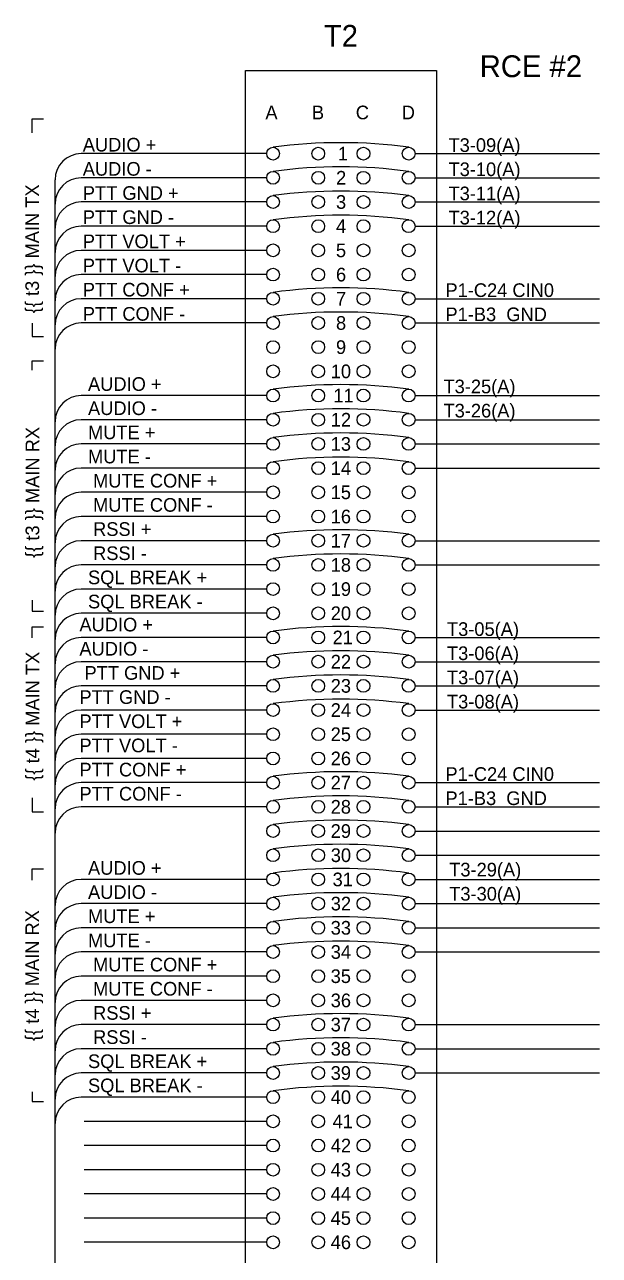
# Model space of a CAD drawing. Extents: x 0.15 to 2.83, y 0.04 to 1.77.
# Drawn here: x 1.173 to 1.611, y 0.698 to 1.637 of the extents above; entities that cross this region are included whole.
import ezdxf

# ---------------------------------------------------------------- set-up
doc = ezdxf.new("R2010")
doc.units = 0
doc.layers.add('ANNO-TEXT', color=7, linetype='Continuous')
doc.layers.add('Q-SCHM', color=7, linetype='Continuous')

msp = doc.modelspace()

# ---------------------------------------------------------------- linework, layer by layer
at = {"layer": 'Q-SCHM'}
for p, q in [((1.35737, 1.53887), (1.21592, 1.53887)), ((1.4706, 1.53887), (1.61123, 1.53887)), ((1.19592, 1.51887), (1.19592, 1.51887)), ((1.19592, 0.54368), (1.19592, 1.51887)), ((1.35737, 1.52041), (1.21592, 1.52041)), ((1.4706, 1.52041), (1.61123, 1.52041)), ((1.19592, 1.50041), (1.19592, 1.50041)), ((1.35737, 1.50196), (1.21592, 1.50196)), ((1.4706, 1.50196), (1.61123, 1.50196)), ((1.35737, 1.4835), (1.21592, 1.4835)), ((1.4706, 1.4835), (1.61123, 1.4835)), ((1.19592, 1.48196), (1.19592, 1.48196)), ((1.35737, 1.46504), (1.21592, 1.46504)), ((1.19592, 1.4635), (1.19592, 1.4635)), ((1.35737, 1.44659), (1.21592, 1.44659)), ((1.19592, 1.44504), (1.19592, 1.44504)), ((1.35737, 1.42813), (1.21592, 1.42813)), ((1.4706, 1.42813), (1.61123, 1.42813)), ((1.19592, 1.42659), (1.19592, 1.42659)), ((1.35737, 1.40967), (1.21592, 1.40967)), ((1.4706, 1.40967), (1.61123, 1.40967)), ((1.19592, 1.40813), (1.19592, 1.40813)), ((1.19592, 1.38967), (1.19592, 1.38967)), ((1.35737, 1.3543), (1.21592, 1.3543)), ((1.4706, 1.3543), (1.61123, 1.3543)), ((1.19592, 1.3343), (1.19592, 1.3343)), ((1.35737, 1.33585), (1.21592, 1.33585)), ((1.4706, 1.33585), (1.61123, 1.33585)), ((1.19592, 1.31585), (1.19592, 1.31585)), ((1.35737, 1.31739), (1.21592, 1.31739)), ((1.4706, 1.31739), (1.61123, 1.31739)), ((1.19592, 1.29739), (1.19592, 1.29739)), ((1.35737, 1.29893), (1.21592, 1.29893)), ((1.4706, 1.29893), (1.61123, 1.29893)), ((1.19592, 1.27893), (1.19592, 1.27893)), ((1.35737, 1.28048), (1.21592, 1.28048)), ((1.19592, 1.26048), (1.19592, 1.26048)), ((1.35737, 1.26202), (1.21592, 1.26202)), ((1.19592, 1.24202), (1.19592, 1.24202)), ((1.35737, 1.24356), (1.21592, 1.24356)), ((1.4706, 1.24356), (1.61123, 1.24356)), ((1.19592, 1.22356), (1.19592, 1.22356)), ((1.35737, 1.22511), (1.21592, 1.22511)), ((1.4706, 1.22511), (1.61123, 1.22511)), ((1.19592, 1.20511), (1.19592, 1.20511)), ((1.35737, 1.20665), (1.21592, 1.20665)), ((1.19592, 1.18665), (1.19592, 1.18665)), ((1.35737, 1.18819), (1.21592, 1.18819)), ((1.19592, 1.16819), (1.19592, 1.16819)), ((1.35737, 1.16974), (1.21592, 1.16974)), ((1.4706, 1.16974), (1.61123, 1.16974)), ((1.19592, 1.14974), (1.19592, 1.14974)), ((1.35737, 1.15128), (1.21592, 1.15128)), ((1.4706, 1.15128), (1.61123, 1.15128)), ((1.19592, 1.13128), (1.19592, 1.13128)), ((1.35737, 1.13282), (1.21592, 1.13282)), ((1.4706, 1.13282), (1.61123, 1.13282)), ((1.19592, 1.11282), (1.19592, 1.11282)), ((1.35737, 1.11436), (1.21592, 1.11436)), ((1.4706, 1.11436), (1.61123, 1.11436)), ((1.19592, 1.09436), (1.19592, 1.09436)), ((1.35737, 1.09591), (1.21592, 1.09591)), ((1.19592, 1.07591), (1.19592, 1.07591)), ((1.35737, 1.07745), (1.21592, 1.07745)), ((1.19592, 1.05745), (1.19592, 1.05745)), ((1.35737, 1.05899), (1.21592, 1.05899)), ((1.4706, 1.05899), (1.61123, 1.05899)), ((1.19592, 1.03899), (1.19592, 1.03899)), ((1.35737, 1.04054), (1.21592, 1.04054)), ((1.4706, 1.04054), (1.61123, 1.04054)), ((1.19592, 1.02054), (1.19592, 1.02054)), ((1.4706, 1.02208), (1.61123, 1.02208)), ((1.4706, 1.00362), (1.61123, 1.00362)), ((1.35737, 0.98517), (1.21592, 0.98517)), ((1.4706, 0.98517), (1.61123, 0.98517)), ((1.19592, 0.96517), (1.19592, 0.96517)), ((1.35737, 0.96671), (1.21592, 0.96671)), ((1.4706, 0.96671), (1.61123, 0.96671)), ((1.19592, 0.94671), (1.19592, 0.94671)), ((1.35737, 0.94825), (1.21592, 0.94825)), ((1.4706, 0.94825), (1.61123, 0.94825)), ((1.35737, 0.9298), (1.21592, 0.9298)), ((1.4706, 0.9298), (1.61123, 0.9298)), ((1.19592, 0.92825), (1.19592, 0.92825)), ((1.35737, 0.91134), (1.21592, 0.91134)), ((1.19592, 0.9098), (1.19592, 0.9098)), ((1.35737, 0.89288), (1.21592, 0.89288)), ((1.19592, 0.89134), (1.19592, 0.89134)), ((1.35737, 0.87443), (1.21592, 0.87443)), ((1.4706, 0.87443), (1.61123, 0.87443)), ((1.19592, 0.87288), (1.19592, 0.87288)), ((1.19592, 0.85443), (1.19592, 0.85443)), ((1.35737, 0.85597), (1.21592, 0.85597)), ((1.4706, 0.85597), (1.61123, 0.85597)), ((1.19592, 0.83597), (1.19592, 0.83597)), ((1.35737, 0.83751), (1.21592, 0.83751)), ((1.4706, 0.83751), (1.61123, 0.83751)), ((1.19592, 0.81751), (1.19592, 0.81751)), ((1.35737, 0.81906), (1.21592, 0.81906)), ((1.19592, 0.79906), (1.19592, 0.79906)), ((1.35737, 0.8006), (1.21801, 0.8006)), ((1.35737, 0.78214), (1.21801, 0.78214)), ((1.35737, 0.76369), (1.21801, 0.76369)), ((1.35737, 0.74523), (1.21801, 0.74523)), ((1.35737, 0.72677), (1.21801, 0.72677)), ((1.35737, 0.70831), (1.21801, 0.70831))]:
    msp.add_line(p, q, dxfattribs=at)
msp.add_lwpolyline([(1.34114, 1.6022), (1.48684, 1.6022), (1.48684, 0.58962), (1.34114, 0.58962)], close=True, dxfattribs=at)
for points in [[(1.17851, 1.55467), (1.17851, 1.56534), (1.18721, 1.56534)], [(1.17851, 1.40962), (1.17851, 1.39923), (1.18721, 1.39923)], [(1.17851, 1.37372), (1.17851, 1.38077), (1.18721, 1.38077)], [(1.17851, 1.19811), (1.17851, 1.18989), (1.18721, 1.18989)], [(1.17851, 1.1695), (1.17851, 1.17775), (1.18721, 1.17775)], [(1.17851, 1.04732), (1.17851, 1.03671), (1.18721, 1.03671)], [(1.17851, 0.98454), (1.17851, 0.99318), (1.18721, 0.99318)], [(1.17851, 0.82318), (1.17851, 0.81569), (1.18721, 0.81569)]]:
    msp.add_lwpolyline(points, dxfattribs=at)
for centre in [(1.36226, 1.53887), (1.39674, 1.53887), (1.43123, 1.53887), (1.43123, 1.53887), (1.46572, 1.53887), (1.36226, 1.52041), (1.39674, 1.52041), (1.43123, 1.52041), (1.46572, 1.52041), (1.36226, 1.50196), (1.39674, 1.50196), (1.43123, 1.50196), (1.46572, 1.50196), (1.36226, 1.4835), (1.39674, 1.4835), (1.43123, 1.4835), (1.46572, 1.4835), (1.36226, 1.46504), (1.39674, 1.46504), (1.43123, 1.46504), (1.46572, 1.46504), (1.36226, 1.44659), (1.39674, 1.44659), (1.43123, 1.44659), (1.46572, 1.44659), (1.36226, 1.42813), (1.39674, 1.42813), (1.43123, 1.42813), (1.46572, 1.42813), (1.36226, 1.40967), (1.39674, 1.40967), (1.43123, 1.40967), (1.46572, 1.40967), (1.36226, 1.39122), (1.39674, 1.39122), (1.43123, 1.39122), (1.46572, 1.39122), (1.36226, 1.37276), (1.39674, 1.37276), (1.43123, 1.37276), (1.46572, 1.37276), (1.36226, 1.3543), (1.39674, 1.3543), (1.43123, 1.3543), (1.46572, 1.3543), (1.36226, 1.33585), (1.39674, 1.33585), (1.43123, 1.33585), (1.46572, 1.33585), (1.36226, 1.31739), (1.39674, 1.31739), (1.43123, 1.31739), (1.46572, 1.31739), (1.36226, 1.29893), (1.39674, 1.29893), (1.43123, 1.29893), (1.46572, 1.29893), (1.36226, 1.28048), (1.39674, 1.28048), (1.43123, 1.28048), (1.46572, 1.28048), (1.36226, 1.26202), (1.39674, 1.26202), (1.43123, 1.26202), (1.46572, 1.26202), (1.36226, 1.24356), (1.39674, 1.24356), (1.43123, 1.24356), (1.46572, 1.24356), (1.36226, 1.22511), (1.39674, 1.22511), (1.43123, 1.22511), (1.46572, 1.22511), (1.36226, 1.20665), (1.39674, 1.20665), (1.43123, 1.20665), (1.46572, 1.20665), (1.36226, 1.18819), (1.39674, 1.18819), (1.43123, 1.18819), (1.46572, 1.18819), (1.36226, 1.16974), (1.39674, 1.16974), (1.43123, 1.16974), (1.46572, 1.16974), (1.36226, 1.15128), (1.39674, 1.15128), (1.43123, 1.15128), (1.46572, 1.15128), (1.36226, 1.13282), (1.39674, 1.13282), (1.43123, 1.13282), (1.46572, 1.13282), (1.36226, 1.11436), (1.39674, 1.11436), (1.43123, 1.11436), (1.46572, 1.11436), (1.36226, 1.09591), (1.39674, 1.09591), (1.43123, 1.09591), (1.46572, 1.09591), (1.36226, 1.07745), (1.39674, 1.07745), (1.43123, 1.07745), (1.46572, 1.07745), (1.36226, 1.05899), (1.39674, 1.05899), (1.43123, 1.05899), (1.46572, 1.05899), (1.36226, 1.04054), (1.39674, 1.04054), (1.43123, 1.04054), (1.46572, 1.04054), (1.36226, 1.02208), (1.39674, 1.02208), (1.43123, 1.02208), (1.46572, 1.02208), (1.36226, 1.00362), (1.39674, 1.00362), (1.43123, 1.00362), (1.46572, 1.00362), (1.36226, 0.98517), (1.39674, 0.98517), (1.43123, 0.98517), (1.46572, 0.98517), (1.36226, 0.96671), (1.39674, 0.96671), (1.43123, 0.96671), (1.46572, 0.96671), (1.36226, 0.94825), (1.39674, 0.94825), (1.43123, 0.94825), (1.46572, 0.94825), (1.36226, 0.9298), (1.39674, 0.9298), (1.43123, 0.9298), (1.46572, 0.9298), (1.36226, 0.91134), (1.39674, 0.91134), (1.43123, 0.91134), (1.46572, 0.91134), (1.36226, 0.89288), (1.39674, 0.89288), (1.43123, 0.89288), (1.46572, 0.89288), (1.36226, 0.87443), (1.39674, 0.87443), (1.43123, 0.87443), (1.46572, 0.87443), (1.36226, 0.85597), (1.39674, 0.85597), (1.43123, 0.85597), (1.46572, 0.85597), (1.36226, 0.83751), (1.39674, 0.83751), (1.43123, 0.83751), (1.46572, 0.83751), (1.36226, 0.81906), (1.39674, 0.81906), (1.43123, 0.81906), (1.46572, 0.81906), (1.36226, 0.8006), (1.39674, 0.8006), (1.43123, 0.8006), (1.46572, 0.8006), (1.36226, 0.78214), (1.39674, 0.78214), (1.43123, 0.78214), (1.46572, 0.78214), (1.36226, 0.76369), (1.39674, 0.76369), (1.43123, 0.76369), (1.46572, 0.76369), (1.36226, 0.74523), (1.39674, 0.74523), (1.43123, 0.74523), (1.46572, 0.74523), (1.36226, 0.72677), (1.39674, 0.72677), (1.43123, 0.72677), (1.46572, 0.72677), (1.36226, 0.70831), (1.39674, 0.70831), (1.43123, 0.70831), (1.46572, 0.70831)]:
    msp.add_circle(centre, 0.00488, dxfattribs=at)
for centre, radius, start, end in [((1.41399, 1.15885), 0.38836, 82.34521, 97.65479), ((1.21592, 1.51887), 0.02, 90, 180), ((1.41399, 1.1404), 0.38836, 82.34521, 97.65479), ((1.21592, 1.50041), 0.02, 90, 180), ((1.41399, 1.12194), 0.38836, 82.34521, 97.65479), ((1.21592, 1.48196), 0.02, 90, 180), ((1.21592, 1.4635), 0.02, 90, 180), ((1.41399, 1.10348), 0.38836, 82.34521, 97.65479), ((1.21592, 1.44504), 0.02, 90, 180), ((1.21592, 1.42659), 0.02, 90, 180), ((1.21592, 1.40813), 0.02, 90, 180), ((1.41399, 1.04811), 0.38836, 82.34521, 97.65479), ((1.41399, 1.02966), 0.38836, 82.34521, 97.65479), ((1.21592, 1.38967), 0.02, 90, 180), ((1.41399, 0.97428), 0.38836, 82.34521, 97.65479), ((1.21592, 1.3343), 0.02, 90, 180), ((1.41399, 0.95583), 0.38836, 82.34521, 97.65479), ((1.21592, 1.31585), 0.02, 90, 180), ((1.41399, 0.93737), 0.38836, 82.34521, 97.65479), ((1.21592, 1.29739), 0.02, 90, 180), ((1.41399, 0.91891), 0.38836, 82.34521, 97.65479), ((1.21592, 1.27893), 0.02, 90, 180), ((1.21592, 1.26048), 0.02, 90, 180), ((1.21592, 1.24202), 0.02, 90, 180), ((1.41399, 0.86354), 0.38836, 82.34521, 97.65479), ((1.21592, 1.22356), 0.02, 90, 180), ((1.41399, 0.84509), 0.38836, 82.34521, 97.65479), ((1.21592, 1.20511), 0.02, 90, 180), ((1.21592, 1.18665), 0.02, 90, 180), ((1.21592, 1.16819), 0.02, 90, 180), ((1.41399, 0.78972), 0.38836, 82.34521, 97.65479), ((1.21592, 1.14974), 0.02, 90, 180), ((1.41399, 0.77126), 0.38836, 82.34521, 97.65479), ((1.21592, 1.13128), 0.02, 90, 180), ((1.41399, 0.7528), 0.38836, 82.34521, 97.65479), ((1.21592, 1.11282), 0.02, 90, 180), ((1.41399, 0.73435), 0.38836, 82.34521, 97.65479), ((1.21592, 1.09436), 0.02, 90, 180), ((1.21592, 1.07591), 0.02, 90, 180), ((1.21592, 1.05745), 0.02, 90, 180), ((1.41399, 0.67898), 0.38836, 82.34521, 97.65479), ((1.21592, 1.03899), 0.02, 90, 180), ((1.41399, 0.66052), 0.38836, 82.34521, 97.65479), ((1.21592, 1.02054), 0.02, 90, 180), ((1.41399, 0.64206), 0.38836, 82.34521, 97.65479), ((1.41399, 0.62361), 0.38836, 82.34521, 97.65479), ((1.41399, 0.60515), 0.38836, 82.34521, 97.65479), ((1.21592, 0.96517), 0.02, 90, 180), ((1.41399, 0.58669), 0.38836, 82.34521, 97.65479), ((1.21592, 0.94671), 0.02, 90, 180), ((1.41399, 0.56824), 0.38836, 82.34521, 97.65479), ((1.21592, 0.92825), 0.02, 90, 180), ((1.21592, 0.9098), 0.02, 90, 180), ((1.41399, 0.54978), 0.38836, 82.34521, 97.65479), ((1.21592, 0.89134), 0.02, 90, 180), ((1.21592, 0.87288), 0.02, 90, 180), ((1.41399, 0.49441), 0.38836, 82.34521, 97.65479), ((1.21592, 0.85443), 0.02, 90, 180), ((1.41399, 0.47595), 0.38836, 82.34521, 97.65479), ((1.21592, 0.83597), 0.02, 90, 180), ((1.41399, 0.45749), 0.38836, 82.34521, 97.65479), ((1.21592, 0.81751), 0.02, 90, 180), ((1.41399, 0.43904), 0.38836, 82.34521, 97.65479), ((1.21592, 0.79906), 0.02, 90, 180)]:
    msp.add_arc(centre, radius, start, end, dxfattribs=at)

# ---------------------------------------------------------------- texts
at = {"layer": 'ANNO-TEXT'}
for s, height, p in [('T2', 0.016667, (1.40102, 1.62036)), ('RCE #2', 0.016667, (1.51992, 1.59719)), ('A', 0.01042, (1.35641, 1.56504)), ('B', 0.01042, (1.39191, 1.56504)), ('C', 0.01042, (1.42537, 1.56504)), ('D', 0.01042, (1.46043, 1.56504)), ('AUDIO +', 0.010417, (1.21708, 1.54047)), ('T3-09(A)', 0.010417, (1.49611, 1.54015)), ('1', 0.01042, (1.41171, 1.53366)), ('AUDIO -', 0.010417, (1.21708, 1.52203)), ('T3-10(A)', 0.010417, (1.49611, 1.52171)), ('2', 0.01042, (1.41033, 1.51521)), ('PTT GND +', 0.010417, (1.21708, 1.5036)), ('T3-11(A)', 0.010417, (1.49611, 1.50327)), ('3', 0.01042, (1.41027, 1.49675)), ('PTT GND -', 0.010417, (1.21708, 1.48516)), ('T3-12(A)', 0.010417, (1.49611, 1.48483)), ('4', 0.01042, (1.4103, 1.47829)), ('PTT VOLT +', 0.010417, (1.21708, 1.46672)), ('5', 0.01042, (1.41023, 1.45984)), ('PTT VOLT -', 0.010417, (1.21708, 1.44828)), ('6', 0.01042, (1.41027, 1.44138)), ('PTT CONF +', 0.010417, (1.21708, 1.42985)), ('P1-C24 CIN0', 0.0104167, (1.49375, 1.42949)), ('7', 0.01042, (1.41023, 1.42292)), ('PTT CONF -', 0.010417, (1.21708, 1.41141)), ('P1-B3  GND', 0.010417, (1.49375, 1.41105)), ('8', 0.01042, (1.41026, 1.40447)), ('9', 0.01042, (1.41026, 1.38601)), ('10', 0.010417, (1.40627, 1.36755)), ('AUDIO +', 0.010417, (1.22107, 1.35787)), ('T3-25(A)', 0.010417, (1.49229, 1.35601)), ('11', 0.010417, (1.40821, 1.34909)), ('AUDIO -', 0.010417, (1.22107, 1.33943)), ('T3-26(A)', 0.010417, (1.49229, 1.33757)), ('12', 0.010417, (1.40628, 1.33064)), ('MUTE +', 0.010417, (1.22107, 1.32099)), ('13', 0.010417, (1.40623, 1.31218)), ('MUTE -', 0.010417, (1.22107, 1.30256)), ('14', 0.010417, (1.40625, 1.29372)), (' MUTE CONF +', 0.0104167, (1.22107, 1.28412)), ('15', 0.010417, (1.40619, 1.27527)), (' MUTE CONF -', 0.0104167, (1.22107, 1.26568)), ('16', 0.010417, (1.40623, 1.25681)), (' RSSI +', 0.010417, (1.22107, 1.24724)), ('17', 0.010417, (1.40619, 1.23835)), (' RSSI -', 0.010417, (1.22107, 1.22881)), ('18', 0.010417, (1.40622, 1.2199)), ('SQL BREAK +', 0.0104167, (1.22107, 1.21037)), ('19', 0.010417, (1.40622, 1.20144)), ('SQL BREAK -', 0.0104167, (1.22107, 1.19193)), ('20', 0.010417, (1.40627, 1.18298)), ('AUDIO +', 0.010417, (1.21451, 1.17436)), ('21', 0.010417, (1.40767, 1.16453)), ('T3-05(A)', 0.010417, (1.49495, 1.17092)), ('AUDIO -', 0.010417, (1.21451, 1.15593)), ('22', 0.010417, (1.40628, 1.14607)), ('T3-06(A)', 0.010417, (1.49495, 1.15248)), (' PTT GND +', 0.010417, (1.21451, 1.13749)), ('23', 0.010417, (1.40623, 1.12761)), ('T3-07(A)', 0.010417, (1.49495, 1.13404)), ('PTT GND -', 0.010417, (1.21451, 1.11905)), ('24', 0.010417, (1.40625, 1.10916)), ('T3-08(A)', 0.010417, (1.49495, 1.11561)), ('PTT VOLT +', 0.010417, (1.21451, 1.10061)), ('25', 0.010417, (1.40619, 1.0907)), ('PTT VOLT -', 0.010417, (1.21451, 1.08218)), ('26', 0.010417, (1.40623, 1.07224)), ('PTT CONF +', 0.010417, (1.21451, 1.06374)), ('P1-C24 CIN0', 0.0104167, (1.49375, 1.06035)), ('27', 0.010417, (1.40619, 1.05379)), ('PTT CONF -', 0.010417, (1.21451, 1.0453)), ('P1-B3  GND', 0.010417, (1.49375, 1.04191)), ('28', 0.010417, (1.40622, 1.03533)), ('29', 0.010417, (1.40622, 1.01687)), ('30', 0.010417, (1.40627, 0.99842)), ('AUDIO +', 0.010417, (1.22107, 0.98873)), ('T3-29(A)', 0.010417, (1.49665, 0.98743)), ('31', 0.010417, (1.40767, 0.97996)), ('AUDIO -', 0.010417, (1.22107, 0.9703)), ('T3-30(A)', 0.010417, (1.49665, 0.96899)), ('32', 0.010417, (1.40628, 0.9615)), ('MUTE +', 0.010417, (1.22107, 0.95186)), ('33', 0.010417, (1.40623, 0.94304)), ('MUTE -', 0.010417, (1.22107, 0.93342)), ('34', 0.010417, (1.40625, 0.92459)), (' MUTE CONF +', 0.0104167, (1.22107, 0.91498)), ('35', 0.010417, (1.40619, 0.90613)), (' MUTE CONF -', 0.0104167, (1.22107, 0.89655)), ('36', 0.010417, (1.40623, 0.88767)), (' RSSI +', 0.010417, (1.22107, 0.87811)), ('37', 0.010417, (1.40619, 0.86922)), (' RSSI -', 0.010417, (1.22107, 0.85967)), ('38', 0.010417, (1.40622, 0.85076)), ('SQL BREAK +', 0.0104167, (1.22107, 0.84123)), ('39', 0.010417, (1.40622, 0.8323)), ('SQL BREAK -', 0.0104167, (1.22107, 0.8228)), ('40', 0.010417, (1.40627, 0.81385)), ('41', 0.010417, (1.40767, 0.79539)), ('42', 0.010417, (1.40628, 0.77693)), ('43', 0.010417, (1.40623, 0.75848)), ('44', 0.010417, (1.40625, 0.74002)), ('45', 0.010417, (1.40619, 0.72156)), ('46', 0.010417, (1.40623, 0.70311))]:
    msp.add_text(s, height=height, dxfattribs=at).set_placement(p)
for s, p in [('{{ t3 }} MAIN TX', (1.18367, 1.41703)), ('{{ t3 }} MAIN RX', (1.18385, 1.23046)), ('{{ t4 }} MAIN TX', (1.18394, 1.06051)), ('{{ t4 }} MAIN RX', (1.18368, 0.86184))]:
    msp.add_text(s, height=0.0104167, rotation=90, dxfattribs=at).set_placement(p)

doc.saveas('drawing.dxf')
